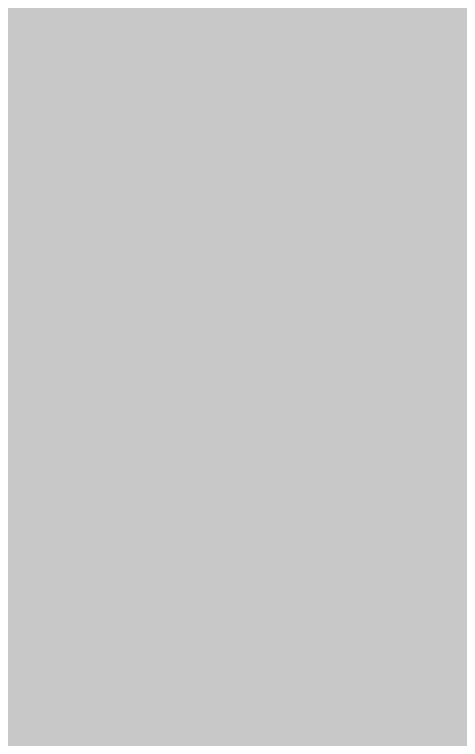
# Model space of a CAD drawing. Header units: inches. Extents: x -2 to 289, y -4 to 187.
# Drawn here: x 40.071822 to 40.074342, y 35.837762 to 35.84186 of the extents above; entities that cross this region are included whole.
import ezdxf

# ---------------------------------------------------------------- set-up
doc = ezdxf.new("R2010")
doc.units = ezdxf.units.IN
doc.layers.add('Bottom Layer', color=5, linetype='Continuous')
doc.layers.add('Top Layer', color=1, linetype='Continuous')

msp = doc.modelspace()

# ---------------------------------------------------------------- linework, layer by layer
at = {"layer": 'Bottom Layer', "const_width": 0.762}
for points in [[(39.7764, 36.1420461), (39.7764, 37.057523)], [(33.005964, 36.1420461), (39.7764, 36.1420461)]]:
    msp.add_lwpolyline(points, dxfattribs=at)
at = {"layer": 'Bottom Layer', "const_width": 0.381}
msp.add_lwpolyline([(39.5859, 36.1420461, 1), (39.9669, 36.1420461, 1)], format="xyb", close=True, dxfattribs=at)
msp.add_lwpolyline([(39.5859, 36.1420461, 1), (39.9669, 36.1420461, 1)], format="xyb", close=True, dxfattribs=at)
at = {"layer": 'Top Layer', "const_width": 0.635}
for points in [[(39.7764, 36.1420461), (39.7764, 37.057523)], [(39.7764, 29.5317215), (39.7764, 36.1420461)]]:
    msp.add_lwpolyline(points, dxfattribs=at)
at = {"layer": 'Top Layer', "const_width": 0.3175}
msp.add_lwpolyline([(39.61765, 36.1420461, 1), (39.93515, 36.1420461, 1)], format="xyb", close=True, dxfattribs=at)
msp.add_lwpolyline([(39.61765, 36.1420461, 1), (39.93515, 36.1420461, 1)], format="xyb", close=True, dxfattribs=at)

doc.saveas('drawing.dxf')
